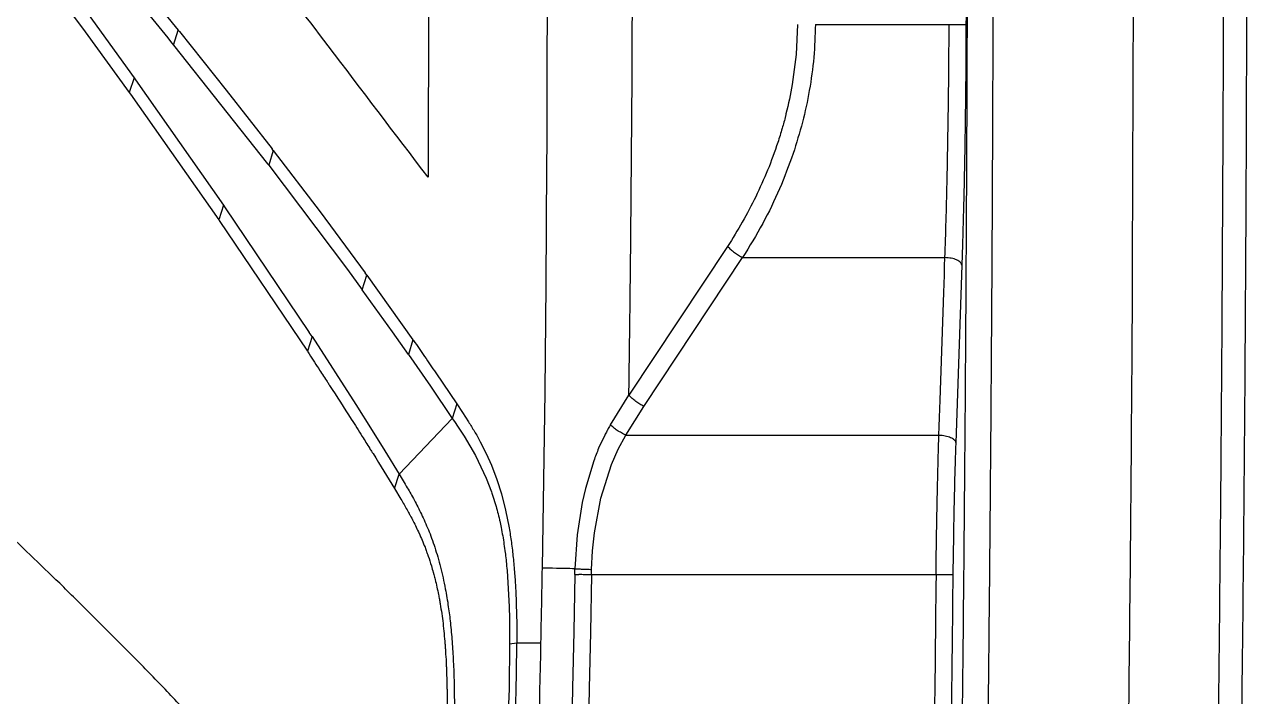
# Model space of a CAD drawing. Extents: x -51 to 27, y -13 to 136.
# Drawn here: x 17.06 to 27.3, y 34.58 to 40.21 of the extents above; entities that cross this region are included whole.
import ezdxf

# ---------------------------------------------------------------- set-up
doc = ezdxf.new("R2010")
doc.units = 0
doc.header["$MEASUREMENT"] = 0
doc.layers.add('GEOMETRY', color=2, linetype='Continuous', lineweight=25)

# ---------------------------------------------------------------- blocks, each defined once
blk = doc.blocks.new('2026 MONTERREY-BLOOM')
at = {"layer": 'GEOMETRY'}
for p, q in [((32.128, -41.295), (32.121, -44.784)), ((38.036, -41.904), (38.024, -45.524)), ((28.876, -43.064), (29.247, -43.566)), ((29.635, -43.071), (30.028, -43.551)), ((29.272, -43.419), (29.657, -43.95)), ((35.219, -43.503), (35.206, -43.756)), ((35.368, -43.504), (36.489, -43.504)), ((29.247, -43.566), (29.616, -44.074)), ((29.989, -43.677), (30.028, -43.551)), ((30.037, -43.562), (30.028, -43.551)), ((30.037, -43.562), (30.43, -44.054)), ((29.989, -43.677), (30.777, -44.671)), ((35.206, -43.756), (35.174, -44.007)), ((29.657, -43.95), (29.616, -44.074)), ((29.657, -43.95), (29.67, -43.969)), ((29.67, -43.969), (30.407, -45.018)), ((33.821, -45.281), (33.831, -43.951)), ((29.616, -44.074), (29.627, -44.089)), ((29.627, -44.089), (30.368, -45.14)), ((30.43, -44.054), (30.815, -44.546)), ((30.824, -44.559), (30.815, -44.546)), ((30.824, -44.559), (30.786, -44.683)), ((30.824, -44.559), (31.216, -45.074)), ((30.777, -44.671), (30.786, -44.683)), ((30.786, -44.683), (31.446, -45.558)), ((33.115, -44.678), (33.108, -45.684)), ((30.407, -45.018), (30.368, -45.14)), ((30.407, -45.018), (30.416, -45.031)), ((30.416, -45.031), (31.126, -46.085)), ((30.368, -45.14), (30.371, -45.146)), ((30.371, -45.146), (31.11, -46.241)), ((31.216, -45.074), (31.593, -45.584)), ((34.632, -45.363), (33.805, -46.611)), ((33.93, -46.705), (34.757, -45.457)), ((34.757, -45.457), (36.454, -45.457)), ((36.451, -45.53), (36.454, -45.457)), ((31.446, -45.558), (31.57, -45.727)), ((36.449, -45.604), (36.451, -45.53)), ((36.596, -45.521), (36.545, -47.009)), ((31.57, -45.727), (31.607, -45.603)), ((31.607, -45.603), (31.593, -45.584)), ((31.607, -45.603), (31.995, -46.146)), ((36.444, -45.75), (36.449, -45.604)), ((31.824, -46.08), (31.57, -45.727)), ((33.108, -45.684), (33.099, -46.575)), ((36.413, -46.653), (36.444, -45.75)), ((31.149, -46.119), (31.126, -46.085)), ((31.958, -46.269), (31.824, -46.08)), ((31.149, -46.119), (31.11, -46.241)), ((31.149, -46.119), (31.515, -46.687)), ((31.995, -46.146), (31.958, -46.269)), ((31.995, -46.146), (32, -46.153)), ((31.11, -46.241), (31.113, -46.247)), ((31.958, -46.269), (32.142, -46.534)), ((32.186, -46.422), (32.362, -46.682)), ((32.142, -46.534), (32.324, -46.804)), ((33.099, -46.582), (33.077, -48.059)), ((33.099, -46.575), (33.099, -46.582)), ((31.515, -46.687), (31.653, -46.905)), ((32.362, -46.682), (32.324, -46.804)), ((32.362, -46.682), (32.411, -46.756)), ((33.65, -46.858), (33.805, -46.611)), ((33.778, -46.944), (33.93, -46.705)), ((36.408, -46.798), (36.413, -46.653)), ((31.88, -47.272), (32.324, -46.804)), ((32.324, -46.804), (32.342, -46.83)), ((32.411, -46.756), (32.461, -46.833)), ((36.406, -46.871), (36.408, -46.798)), ((31.653, -46.905), (31.759, -47.075)), ((32.342, -46.83), (32.374, -46.878)), ((32.374, -46.878), (32.423, -46.954)), ((33.648, -46.862), (33.642, -46.872)), ((33.65, -46.858), (33.648, -46.862)), ((36.403, -46.944), (36.406, -46.871)), ((32.423, -46.954), (32.472, -47.033)), ((32.559, -47), (32.609, -47.099)), ((33.602, -46.946), (33.551, -47.055)), ((33.714, -47.063), (33.778, -46.944)), ((33.778, -46.944), (36.403, -46.944)), ((31.759, -47.075), (31.88, -47.272)), ((32.472, -47.033), (32.519, -47.116)), ((32.519, -47.116), (32.609, -47.304)), ((32.609, -47.099), (32.653, -47.197)), ((33.658, -47.191), (33.714, -47.063)), ((32.653, -47.197), (32.698, -47.315)), ((33.51, -47.16), (33.44, -47.392)), ((33.57, -47.472), (33.658, -47.191)), ((31.841, -47.393), (31.88, -47.272)), ((32.609, -47.304), (32.654, -47.421)), ((32.698, -47.315), (32.736, -47.437)), ((36.535, -47.315), (36.53, -47.526)), ((36.536, -47.262), (36.535, -47.315)), ((31.841, -47.393), (31.894, -47.48)), ((33.44, -47.392), (33.414, -47.51)), ((32.665, -47.455), (32.687, -47.527)), ((32.736, -47.437), (32.771, -47.574)), ((33.414, -47.51), (33.372, -47.779)), ((33.516, -47.763), (33.57, -47.472)), ((32.771, -47.574), (32.801, -47.722)), ((33.372, -47.779), (33.352, -48.064)), ((33.5, -47.915), (33.516, -47.763)), ((36.525, -47.761), (36.522, -47.974)), ((33.492, -48.069), (33.5, -47.915)), ((36.522, -47.974), (36.521, -48.072)), ((32.784, -48.079), (32.801, -48.383)), ((33.351, -48.112), (33.342, -48.591)), ((33.351, -48.112), (33.352, -48.064)), ((33.351, -48.112), (33.385, -48.113)), ((33.49, -48.115), (33.482, -48.594)), ((33.49, -48.115), (33.492, -48.069)), ((36.379, -48.115), (33.49, -48.115)), ((36.521, -48.072), (36.52, -48.116)), ((32.861, -48.362), (32.865, -48.525)), ((32.865, -48.525), (32.865, -48.686)), ((33.342, -48.591), (33.333, -49.064)), ((33.482, -48.594), (33.473, -49.067)), ((32.805, -48.693), (32.804, -48.809)), ((32.805, -48.693), (32.865, -48.686)), ((32.863, -48.944), (32.865, -48.686)), ((32.865, -48.686), (33.065, -48.686)), ((32.804, -48.809), (32.802, -48.945)), ((32.802, -48.945), (32.8, -49.07)), ((32.861, -49.071), (32.863, -48.944)), ((32.8, -49.07), (32.797, -49.198)), ((32.858, -49.199), (32.861, -49.071)), ((33.333, -49.064), (33.315, -50.007)), ((33.473, -49.067), (33.455, -49.994))]:
    blk.add_line(p, q, dxfattribs=at)
for points, knots in [([(36.859, -38.985), (36.859, -39.022), (36.859, -39.104), (36.859, -39.239), (36.859, -39.396), (36.859, -39.568), (36.859, -39.736), (36.859, -39.877), (36.859, -39.976), (36.859, -40.077), (36.859, -40.194), (36.859, -40.34), (36.859, -40.483), (36.859, -40.621), (36.859, -40.823), (36.859, -41.098), (36.859, -41.453), (36.859, -41.82), (36.858, -42.212), (36.858, -42.618), (36.857, -43.039), (36.855, -43.462), (36.854, -43.893), (36.852, -44.335), (36.849, -45.064), (36.843, -46.07), (36.836, -47.022), (36.831, -47.633), (36.828, -47.913), (36.826, -48.213), (36.822, -48.535), (36.819, -48.88), (36.815, -49.226), (36.807, -49.906), (36.793, -50.909), (36.772, -52.226), (36.748, -53.511), (36.723, -54.715), (36.695, -55.842), (36.674, -56.641), (36.659, -57.171), (36.651, -57.441), (36.643, -57.709), (36.634, -57.975), (36.626, -58.239), (36.607, -58.826), (36.576, -59.723), (36.54, -60.635), (36.515, -61.236), (36.502, -61.54), (36.489, -61.84), (36.474, -62.155), (36.458, -62.501), (36.434, -63.003), (36.402, -63.633), (36.361, -64.364), (36.324, -64.988), (36.291, -65.509), (36.264, -65.92), (36.245, -66.194), (36.235, -66.339), (36.232, -66.374), (36.23, -66.409), (36.227, -66.443), (36.224, -66.478), (36.222, -66.512), (36.219, -66.547), (36.202, -66.781), (36.169, -67.208), (36.117, -67.82), (36.064, -68.396), (36.011, -68.934), (35.958, -69.431), (35.907, -69.882), (35.858, -70.263), (35.795, -70.569), (35.731, -70.824), (35.665, -71.043), (35.608, -71.209), (35.566, -71.323), (35.532, -71.409), (35.497, -71.495), (35.461, -71.58), (35.423, -71.664), (35.351, -71.817), (35.28, -71.955), (35.211, -72.079), (35.186, -72.123), (35.158, -72.17), (35.119, -72.236), (34.999, -72.43), (34.784, -72.739), (34.483, -73.096), (34.184, -73.398), (33.895, -73.652), (33.59, -73.886), (33.269, -74.098), (32.934, -74.287), (32.564, -74.465), (32.157, -74.623), (31.712, -74.754), (31.259, -74.849), (30.8, -74.902), (30.344, -74.954), (29.886, -75.002), (29.441, -75.046), (29.006, -75.087), (28.583, -75.124), (28.161, -75.158), (27.739, -75.191), (27.315, -75.223), (26.731, -75.263), (25.992, -75.311), (25.095, -75.363), (24.191, -75.41), (23.309, -75.453), (22.377, -75.495), (21.391, -75.536), (20.304, -75.576), (19.184, -75.614), (18.079, -75.647), (16.991, -75.677), (16.207, -75.696), (15.689, -75.708), (15.444, -75.713), (15.198, -75.719), (14.951, -75.724), (14.703, -75.729), (14.453, -75.734), (13.759, -75.748), (12.604, -75.768), (11.388, -75.786), (10.554, -75.796), (10.116, -75.801), (9.68, -75.806), (9.248, -75.81), (8.828, -75.814), (8.28, -75.819), (7.585, -75.825), (6.735, -75.83), (5.853, -75.835), (4.966, -75.839), (3.975, -75.842), (2.91, -75.844), (1.754, -75.846), (0.609, -75.847), (-0.455, -75.847), (-1.44, -75.846), (-2.343, -75.845), (-3.238, -75.843), (-3.829, -75.842), (-4.118, -75.841)], [0, 0, 0, 0, 0.0015205, 0.0033457, 0.0054756, 0.007915, 0.0103829, 0.0122963, 0.0136552, 0.0144139, 0.0164289, 0.0184285, 0.0203659, 0.0222411, 0.0240541, 0.0286038, 0.0334271, 0.0385312, 0.0435423, 0.0493867, 0.0550992, 0.0606799, 0.0666233, 0.0726617, 0.0786535, 0.0963497, 0.113627, 0.1174481, 0.121248, 0.1250268, 0.1296573, 0.1343866, 0.1390883, 0.1437626, 0.1620811, 0.1799649, 0.1974138, 0.2144282, 0.2290414, 0.2433183, 0.2470019, 0.2506624, 0.2542999, 0.2579143, 0.2615057, 0.265074, 0.2818429, 0.2980744, 0.3022367, 0.3063621, 0.3104507, 0.3145025, 0.3191882, 0.3245637, 0.3349686, 0.3449124, 0.3543951, 0.3604013, 0.3662067, 0.3711496, 0.3716267, 0.3721023, 0.3725764, 0.3730489, 0.37352, 0.3739896, 0.3744577, 0.3749243, 0.3835541, 0.3918977, 0.3999554, 0.4071383, 0.4139151, 0.4202961, 0.4256539, 0.4295637, 0.4329884, 0.436386, 0.4388658, 0.4401192, 0.4413721, 0.4426249, 0.443878, 0.4451317, 0.4463864, 0.4507691, 0.4514578, 0.4521466, 0.4528356, 0.4537108, 0.455254, 0.4621392, 0.4690242, 0.4742408, 0.4794587, 0.4846756, 0.4898923, 0.4951112, 0.5003286, 0.5066101, 0.5128922, 0.519174, 0.5254609, 0.5317008, 0.5378835, 0.5442016, 0.5499516, 0.55566, 0.5615042, 0.5671845, 0.5729289, 0.5788098, 0.5910574, 0.6030653, 0.6154142, 0.6279319, 0.6390692, 0.6533928, 0.6681633, 0.6833808, 0.6990455, 0.7132005, 0.7277021, 0.7310052, 0.7343258, 0.7376638, 0.7410194, 0.7443924, 0.7477829, 0.7511908, 0.7726989, 0.7948379, 0.8007406, 0.8066865, 0.8126757, 0.8184869, 0.8242755, 0.829799, 0.8408264, 0.8525895, 0.8644161, 0.8767764, 0.8887042, 0.904785, 0.9201624, 0.9358208, 0.9514061, 0.963534, 0.9759348, 0.9882033, 1, 1, 1, 1]), ([(36.643, -38.985), (36.643, -39.828), (36.644, -41.551), (36.638, -44.154), (36.623, -46.796), (36.598, -49.436), (36.56, -52.073), (36.508, -54.709), (36.443, -57.234), (36.364, -59.65), (36.27, -61.957), (36.155, -64.262), (36.031, -66.228), (35.9, -67.852), (35.802, -68.877), (35.716, -69.638), (35.663, -70.134), (35.567, -70.618), (35.44, -71.049), (35.293, -71.432), (35.137, -71.768), (34.958, -72.092), (34.757, -72.403), (34.535, -72.7), (34.293, -72.981), (34.032, -73.244), (33.754, -73.488), (33.46, -73.713), (33.15, -73.917), (32.828, -74.099), (32.47, -74.269), (32.078, -74.421), (31.65, -74.547), (31.21, -74.637), (30.76, -74.689), (30.304, -74.741), (29.845, -74.789), (29.117, -74.861), (28.118, -74.947), (26.517, -75.064), (24.581, -75.177), (22.165, -75.291), (19.603, -75.387), (16.893, -75.466), (14.119, -75.527), (11.282, -75.573), (9.295, -75.594), (8.222, -75.603), (8.062, -75.605), (7.902, -75.606), (7.75, -75.607), (7.619, -75.608), (7.509, -75.609), (7.406, -75.61), (7.287, -75.61), (6.823, -75.614), (5.731, -75.62), (3.332, -75.628), (-0.049, -75.632), (-2.762, -75.627), (-4.118, -75.625)], [0, 0, 0, 0, 0.034488, 0.070526, 0.106569, 0.142591, 0.178588, 0.214528, 0.250471, 0.281965, 0.313469, 0.344975, 0.376447, 0.394063, 0.411668, 0.418581, 0.425411, 0.432079, 0.438744, 0.443794, 0.448844, 0.453894, 0.458943, 0.463993, 0.469043, 0.474092, 0.479142, 0.484192, 0.489242, 0.494293, 0.499343, 0.505424, 0.511505, 0.517586, 0.523766, 0.530042, 0.536349, 0.542658, 0.560012, 0.577374, 0.608371, 0.639386, 0.67635, 0.71332, 0.75032, 0.789907, 0.829466, 0.831649, 0.833831, 0.836013, 0.838185, 0.84005, 0.841408, 0.842657, 0.844259, 0.846315, 0.861623, 0.88897, 0.944497, 1, 1, 1, 1]), ([(36.634, -38.985), (36.634, -39.786), (36.635, -41.292), (36.632, -42.799), (36.63, -43.505)], [0, 0, 0, 0, 0.531524, 1, 1, 1, 1]), ([(38.789, -38.985), (38.789, -39.144), (38.79, -39.479), (38.79, -40.007), (38.79, -40.584), (38.79, -41.209), (38.789, -41.879), (38.788, -42.59), (38.786, -43.369), (38.784, -44.213), (38.779, -45.124), (38.774, -46.073), (38.767, -47.056), (38.757, -48.168), (38.744, -49.41), (38.726, -50.782), (38.704, -52.185), (38.678, -53.613), (38.647, -55.058), (38.611, -56.514), (38.582, -57.487), (38.567, -57.974)], [0, 0, 0, 0, 0.025085, 0.052924, 0.083385, 0.116332, 0.151634, 0.189155, 0.228763, 0.274582, 0.322586, 0.372596, 0.424436, 0.477926, 0.548269, 0.620638, 0.694667, 0.769986, 0.846227, 0.923021, 1, 1, 1, 1]), ([(32.121, -44.784), (31.843, -44.418), (31.172, -43.534), (30.497, -42.65), (30.102, -42.134)], [0, 0, 0, 0, 0.4149719, 1, 1, 1, 1]), ([(29.184, -42.705), (29.318, -42.865), (29.588, -43.184), (29.856, -43.513), (29.989, -43.677)], [0, 0, 0, 0, 0.5, 1, 1, 1, 1]), ([(33.831, -43.951), (33.832, -43.729), (33.835, -43.286), (33.837, -42.843), (33.838, -42.621)], [0, 0, 0, 0, 0.500004, 1, 1, 1, 1]), ([(33.119, -42.987), (33.119, -43.269), (33.118, -43.741), (33.117, -44.272), (33.116, -44.554), (33.115, -44.645), (33.115, -44.678)], [0, 0, 0, 0, 0.5, 0.837894, 0.940915, 1, 1, 1, 1]), ([(38.982, -43.402), (38.98, -43.781), (38.978, -44.538), (38.974, -45.296), (38.972, -45.675)], [0, 0, 0, 0, 0.500033, 1, 1, 1, 1]), ([(35.368, -43.504), (35.365, -43.596), (35.359, -43.782), (35.32, -44.056), (35.263, -44.326), (35.209, -44.499), (35.181, -44.586)], [0, 0, 0, 0, 0.247606, 0.499877, 0.747926, 1, 1, 1, 1]), ([(36.454, -45.457), (36.457, -45.355), (36.464, -45.152), (36.472, -44.834), (36.478, -44.509), (36.483, -44.178), (36.487, -43.842), (36.488, -43.617), (36.489, -43.504)], [0, 0, 0, 0, 0.166666, 0.333332, 0.499999, 0.666665, 0.833333, 1, 1, 1, 1]), ([(36.489, -43.504), (36.507, -43.504), (36.543, -43.505), (36.588, -43.505), (36.621, -43.505), (36.627, -43.505), (36.63, -43.505)], [0, 0, 0, 0, 0.25, 0.5, 0.75, 1, 1, 1, 1]), ([(36.63, -43.505), (36.63, -43.53), (36.63, -43.576), (36.63, -43.644), (36.629, -43.725), (36.629, -43.808), (36.628, -43.888), (36.628, -43.956), (36.627, -44.001), (36.627, -44.026)], [0, 0, 0, 0, 0.142818, 0.264296, 0.392878, 0.61064, 0.737815, 0.857068, 1, 1, 1, 1]), ([(35.174, -44.007), (35.158, -44.09), (35.142, -44.173), (35.121, -44.255), (35.12, -44.261), (35.11, -44.301), (35.089, -44.38), (35.065, -44.453), (35.053, -44.493)], [0, 0, 0, 0, 0.499926, 0.501058, 0.509797, 0.53392, 0.749962, 1, 1, 1, 1]), ([(36.627, -44.026), (36.627, -44.047), (36.626, -44.1), (36.625, -44.179), (36.624, -44.252), (36.623, -44.32), (36.622, -44.391), (36.621, -44.468), (36.62, -44.519), (36.62, -44.54)], [0, 0, 0, 0, 0.124539, 0.30418, 0.459353, 0.548037, 0.700254, 0.87676, 1, 1, 1, 1]), ([(35.053, -44.493), (35.026, -44.57), (34.971, -44.727), (34.902, -44.873), (34.868, -44.947)], [0, 0, 0, 0, 0.499086, 1, 1, 1, 1]), ([(36.62, -44.54), (36.619, -44.581), (36.618, -44.65), (36.616, -44.733), (36.614, -44.826), (36.613, -44.898), (36.611, -44.98), (36.61, -45.009), (36.609, -45.033)], [0, 0, 0, 0, 0.249999, 0.411167, 0.500006, 0.816695, 0.853962, 1, 1, 1, 1]), ([(35.181, -44.586), (35.145, -44.685), (35.07, -44.887), (34.928, -45.179), (34.815, -45.363), (34.757, -45.457)], [0, 0, 0, 0, 0.318957, 0.651764, 1, 1, 1, 1]), ([(34.868, -44.947), (34.831, -45.019), (34.758, -45.162), (34.674, -45.296), (34.632, -45.363)], [0, 0, 0, 0, 0.499178, 1, 1, 1, 1]), ([(36.609, -45.033), (36.608, -45.074), (36.606, -45.146), (36.604, -45.226), (36.603, -45.267), (36.603, -45.28), (36.603, -45.285), (36.602, -45.297), (36.601, -45.336), (36.599, -45.413), (36.597, -45.482), (36.595, -45.521)], [0, 0, 0, 0, 0.250084, 0.4280977, 0.4919739, 0.4999999, 0.5080207, 0.5226758, 0.5718885, 0.749916, 1, 1, 1, 1]), ([(33.805, -46.611), (33.808, -46.39), (33.814, -45.946), (33.819, -45.503), (33.821, -45.281)], [0, 0, 0, 0, 0.5, 1, 1, 1, 1]), ([(38.024, -45.524), (38.021, -46.1), (38.013, -47.236), (37.997, -48.916), (37.977, -50.55), (37.953, -52.138), (37.933, -53.181), (37.923, -53.695)], [0, 0, 0, 0, 0.21137, 0.417053, 0.617051, 0.811366, 1, 1, 1, 1]), ([(38.972, -45.675), (38.968, -46.268), (38.96, -47.453), (38.947, -48.639), (38.941, -49.232)], [0, 0, 0, 0, 0.500062, 1, 1, 1, 1]), ([(32, -46.153), (32.031, -46.197), (32.093, -46.287), (32.155, -46.377), (32.186, -46.422)], [0, 0, 0, 0, 0.5, 1, 1, 1, 1]), ([(31.113, -46.247), (31.144, -46.293), (31.196, -46.373), (31.254, -46.463), (31.284, -46.508), (31.292, -46.522), (31.356, -46.62), (31.418, -46.716), (31.478, -46.811)], [0, 0, 0, 0, 0.25, 0.428407, 0.477558, 0.492118, 0.5, 1, 1, 1, 1]), ([(31.478, -46.811), (31.509, -46.859), (31.56, -46.941), (31.618, -47.032), (31.647, -47.079), (31.656, -47.093), (31.72, -47.195), (31.781, -47.295), (31.841, -47.393)], [0, 0, 0, 0, 0.25, 0.425054, 0.475044, 0.490652, 0.5, 1, 1, 1, 1]), ([(32.461, -46.833), (32.469, -46.847), (32.486, -46.873), (32.502, -46.9), (32.511, -46.914)], [0, 0, 0, 0, 0.4999994, 1, 1, 1, 1]), ([(33.642, -46.872), (33.638, -46.878), (33.633, -46.888), (33.626, -46.9), (33.622, -46.907), (33.618, -46.915), (33.611, -46.928), (33.605, -46.939), (33.602, -46.946)], [0, 0, 0, 0, 0.249999, 0.413035, 0.5, 0.530634, 0.750001, 1, 1, 1, 1]), ([(33.778, -46.944), (33.766, -46.938), (33.742, -46.927), (33.707, -46.905), (33.675, -46.882), (33.658, -46.866), (33.65, -46.858)], [0, 0, 0, 0, 0.249998, 0.500001, 0.750003, 1, 1, 1, 1]), ([(36.379, -48.115), (36.379, -48.08), (36.38, -48.004), (36.382, -47.883), (36.384, -47.757), (36.386, -47.632), (36.389, -47.487), (36.393, -47.321), (36.397, -47.13), (36.401, -47.008), (36.403, -46.944)], [0, 0, 0, 0, 0.085502, 0.188228, 0.299265, 0.398901, 0.500075, 0.666577, 0.824548, 1, 1, 1, 1]), ([(36.544, -47.009), (36.544, -47.029), (36.542, -47.066), (36.541, -47.106), (36.54, -47.127), (36.54, -47.132), (36.54, -47.133), (36.54, -47.134), (36.54, -47.134), (36.54, -47.134), (36.54, -47.134), (36.54, -47.134), (36.54, -47.134), (36.54, -47.134), (36.54, -47.134), (36.54, -47.134), (36.54, -47.134), (36.54, -47.136), (36.54, -47.141), (36.539, -47.162), (36.538, -47.203), (36.537, -47.241), (36.536, -47.262)], [0, 0, 0, 0, 0.250072, 0.437188, 0.484133, 0.495951, 0.498947, 0.499716, 0.499919, 0.499991, 0.5, 0.500002, 0.500007, 0.500021, 0.500073, 0.500268, 0.501022, 0.50399, 0.515767, 0.56268, 0.749928, 1, 1, 1, 1]), ([(33.551, -47.055), (33.544, -47.072), (33.53, -47.107), (33.517, -47.142), (33.51, -47.16)], [0, 0, 0, 0, 0.500001, 1, 1, 1, 1]), ([(32.654, -47.421), (32.656, -47.427), (32.66, -47.438), (32.663, -47.45), (32.665, -47.455)], [0, 0, 0, 0, 0.500183, 1, 1, 1, 1]), ([(31.894, -47.48), (31.903, -47.495), (31.92, -47.524), (31.937, -47.555), (31.946, -47.57)], [0, 0, 0, 0, 0.500001, 1, 1, 1, 1]), ([(32.005, -47.488), (32.016, -47.507), (32.036, -47.546), (32.056, -47.587), (32.066, -47.607)], [0, 0, 0, 0, 0.500003, 1, 1, 1, 1]), ([(32.687, -47.527), (32.699, -47.568), (32.71, -47.609), (32.72, -47.654), (32.721, -47.657), (32.726, -47.678), (32.735, -47.722), (32.743, -47.765), (32.747, -47.788)], [0, 0, 0, 0, 0.499911, 0.501093, 0.509955, 0.534159, 0.749954, 1, 1, 1, 1]), ([(36.53, -47.526), (36.529, -47.546), (36.528, -47.579), (36.528, -47.617), (36.527, -47.636), (36.527, -47.641), (36.527, -47.642), (36.527, -47.643), (36.527, -47.643), (36.527, -47.643), (36.527, -47.643), (36.527, -47.643), (36.527, -47.643), (36.527, -47.643), (36.527, -47.643), (36.527, -47.643), (36.527, -47.644), (36.527, -47.649), (36.527, -47.669), (36.526, -47.707), (36.525, -47.741), (36.525, -47.761)], [0, 0, 0, 0, 0.249998, 0.43725, 0.484189, 0.495986, 0.498966, 0.499726, 0.499924, 0.499992, 0.5, 0.500004, 0.500016, 0.500063, 0.500247, 0.500982, 0.503917, 0.515644, 0.562527, 0.750002, 1, 1, 1, 1]), ([(31.946, -47.57), (31.95, -47.578), (31.957, -47.591), (31.966, -47.606), (31.979, -47.63), (31.989, -47.649), (31.997, -47.665)], [0, 0, 0, 0, 0.250007, 0.407353, 0.500004, 1, 1, 1, 1]), ([(32.066, -47.607), (32.076, -47.628), (32.095, -47.67), (32.114, -47.715), (32.124, -47.737)], [0, 0, 0, 0, 0.500001, 1, 1, 1, 1]), ([(29.034, -48.186), (28.951, -48.106), (28.787, -47.947), (28.621, -47.791), (28.539, -47.713)], [0, 0, 0, 0, 0.5003238, 1, 1, 1, 1]), ([(31.997, -47.665), (32.005, -47.682), (32.022, -47.715), (32.038, -47.75), (32.046, -47.768)], [0, 0, 0, 0, 0.500002, 1, 1, 1, 1]), ([(32.801, -47.722), (32.804, -47.742), (32.811, -47.782), (32.82, -47.844), (32.828, -47.907), (32.835, -47.972), (32.839, -48.015), (32.841, -48.037)], [0, 0, 0, 0, 0.203353, 0.39577, 0.603383, 0.796663, 1, 1, 1, 1]), ([(32.046, -47.767), (32.055, -47.786), (32.072, -47.824), (32.088, -47.864), (32.096, -47.884)], [0, 0, 0, 0, 0.5000016, 1, 1, 1, 1]), ([(32.124, -47.737), (32.133, -47.761), (32.152, -47.808), (32.169, -47.859), (32.178, -47.884)], [0, 0, 0, 0, 0.5000009, 1, 1, 1, 1]), ([(32.747, -47.788), (32.754, -47.835), (32.762, -47.882), (32.769, -47.934), (32.772, -47.959), (32.777, -48.007), (32.781, -48.054), (32.784, -48.079)], [0, 0, 0, 0, 0.499914, 0.504084, 0.53625, 0.749955, 1, 1, 1, 1]), ([(32.096, -47.884), (32.1, -47.897), (32.108, -47.918), (32.117, -47.942), (32.121, -47.954), (32.122, -47.958), (32.132, -47.984), (32.14, -48.012), (32.149, -48.039)], [0, 0, 0, 0, 0.250008, 0.426794, 0.476336, 0.491409, 0.500022, 1, 1, 1, 1]), ([(32.178, -47.884), (32.186, -47.911), (32.203, -47.964), (32.219, -48.022), (32.226, -48.05)], [0, 0, 0, 0, 0.500001, 1, 1, 1, 1]), ([(32.149, -48.039), (32.154, -48.058), (32.16, -48.077), (32.167, -48.102), (32.172, -48.121), (32.188, -48.18), (32.2, -48.238), (32.209, -48.281)], [0, 0, 0, 0, 0.250044, 0.257871, 0.321604, 0.50009, 1, 1, 1, 1]), ([(32.841, -48.037), (32.843, -48.06), (32.847, -48.103), (32.852, -48.167), (32.855, -48.229), (32.858, -48.294), (32.86, -48.339), (32.861, -48.362)], [0, 0, 0, 0, 0.213326, 0.401711, 0.59567, 0.786675, 1, 1, 1, 1]), ([(32.226, -48.05), (32.233, -48.08), (32.248, -48.138), (32.26, -48.201), (32.266, -48.232)], [0, 0, 0, 0, 0.5, 1, 1, 1, 1]), ([(33.077, -48.059), (33.075, -48.163), (33.071, -48.372), (33.067, -48.581), (33.065, -48.686)], [0, 0, 0, 0, 0.499994, 1, 1, 1, 1]), ([(33.352, -48.064), (33.297, -48.063), (33.188, -48.061), (33.114, -48.059), (33.077, -48.059)], [0, 0, 0, 0, 0.500339, 1, 1, 1, 1]), ([(33.352, -48.064), (33.361, -48.064), (33.379, -48.065), (33.414, -48.067), (33.452, -48.068), (33.479, -48.069), (33.492, -48.069)], [0, 0, 0, 0, 0.261239, 0.514986, 0.76124, 1, 1, 1, 1]), ([(33.49, -48.115), (33.471, -48.115), (33.433, -48.114), (33.401, -48.113), (33.385, -48.113)], [0, 0, 0, 0, 0.500003, 1, 1, 1, 1]), ([(36.379, -48.115), (36.373, -48.633), (36.363, -49.654), (36.342, -51.166), (36.317, -52.637), (36.298, -53.603), (36.288, -54.08)], [0, 0, 0, 0, 0.260278, 0.513702, 0.760276, 1, 1, 1, 1]), ([(36.52, -48.116), (36.511, -48.944), (36.493, -50.596), (36.452, -53.073), (36.399, -55.546), (36.351, -57.194), (36.327, -58.019)], [0, 0, 0, 0, 0.250623, 0.500602, 0.75018, 1, 1, 1, 1]), ([(36.52, -48.116), (36.517, -48.116), (36.511, -48.116), (36.478, -48.116), (36.433, -48.116), (36.397, -48.115), (36.379, -48.115)], [0, 0, 0, 0, 0.25, 0.5, 0.75, 1, 1, 1, 1]), ([(29.57, -48.718), (29.481, -48.628), (29.302, -48.448), (29.123, -48.273), (29.034, -48.186)], [0, 0, 0, 0, 0.50063, 1, 1, 1, 1]), ([(32.266, -48.232), (32.271, -48.257), (32.28, -48.306), (32.288, -48.357), (32.291, -48.383)], [0, 0, 0, 0, 0.5, 1, 1, 1, 1]), ([(32.209, -48.281), (32.211, -48.294), (32.216, -48.316), (32.22, -48.342), (32.222, -48.355), (32.223, -48.358), (32.223, -48.359), (32.223, -48.359), (32.223, -48.359), (32.223, -48.359), (32.223, -48.359), (32.223, -48.359), (32.228, -48.386), (32.232, -48.413), (32.236, -48.44)], [0, 0, 0, 0, 0.250009, 0.437387, 0.484276, 0.496041, 0.499005, 0.499758, 0.499951, 0.500003, 0.500017, 0.500021, 0.500024, 1, 1, 1, 1]), ([(32.236, -48.44), (32.24, -48.467), (32.247, -48.522), (32.253, -48.579), (32.256, -48.607)], [0, 0, 0, 0, 0.500003, 1, 1, 1, 1]), ([(32.291, -48.383), (32.295, -48.405), (32.301, -48.45), (32.306, -48.496), (32.309, -48.519)], [0, 0, 0, 0, 0.499999, 1, 1, 1, 1]), ([(32.801, -48.383), (32.802, -48.409), (32.803, -48.436), (32.803, -48.474), (32.804, -48.5), (32.804, -48.525), (32.804, -48.538)], [0, 0, 0, 0, 0.499998, 0.51421, 0.749998, 1, 1, 1, 1]), ([(32.309, -48.519), (32.311, -48.544), (32.317, -48.596), (32.321, -48.648), (32.323, -48.674)], [0, 0, 0, 0, 0.5, 1, 1, 1, 1]), ([(32.804, -48.538), (32.804, -48.551), (32.805, -48.573), (32.805, -48.598), (32.805, -48.61), (32.805, -48.614), (32.805, -48.641), (32.805, -48.667), (32.805, -48.693)], [0, 0, 0, 0, 0.250009, 0.426849, 0.476389, 0.491437, 0.500005, 1, 1, 1, 1]), ([(32.256, -48.607), (32.258, -48.636), (32.261, -48.665), (32.263, -48.694), (32.264, -48.698), (32.265, -48.713), (32.267, -48.741), (32.268, -48.766), (32.269, -48.78)], [0, 0, 0, 0, 0.499987, 0.501841, 0.518426, 0.566254, 0.749995, 1, 1, 1, 1]), ([(30.099, -49.264), (30.011, -49.172), (29.835, -48.987), (29.658, -48.807), (29.57, -48.718)], [0, 0, 0, 0, 0.500896, 1, 1, 1, 1]), ([(32.323, -48.674), (32.325, -48.702), (32.329, -48.757), (32.332, -48.813), (32.333, -48.841)], [0, 0, 0, 0, 0.5, 1, 1, 1, 1]), ([(33.065, -48.686), (33.054, -49.22), (33.032, -50.287), (33.006, -51.353), (32.992, -51.887)], [0, 0, 0, 0, 0.499971, 1, 1, 1, 1]), ([(32.269, -48.78), (32.271, -48.81), (32.273, -48.839), (32.274, -48.869), (32.274, -48.873), (32.275, -48.888), (32.276, -48.916), (32.277, -48.942), (32.277, -48.957)], [0, 0, 0, 0, 0.499991, 0.502182, 0.519501, 0.56767, 0.749997, 1, 1, 1, 1]), ([(32.333, -48.841), (32.335, -48.871), (32.337, -48.93), (32.339, -48.99), (32.34, -49.02)], [0, 0, 0, 0, 0.5, 1, 1, 1, 1]), ([(32.277, -48.957), (32.278, -48.986), (32.279, -49.016), (32.28, -49.047), (32.28, -49.051), (32.28, -49.066), (32.281, -49.095), (32.281, -49.12), (32.281, -49.135)], [0, 0, 0, 0, 0.499995, 0.502344, 0.520016, 0.56836, 0.749998, 1, 1, 1, 1]), ([(32.34, -49.02), (32.34, -49.037), (32.34, -49.071), (32.341, -49.105), (32.341, -49.122)], [0, 0, 0, 0, 0.499925, 1, 1, 1, 1]), ([(32.281, -49.135), (32.281, -49.165), (32.281, -49.196), (32.282, -49.241), (32.281, -49.271), (32.281, -49.3), (32.281, -49.315)], [0, 0, 0, 0, 0.499998, 0.514438, 0.749999, 1, 1, 1, 1])]:
    blk.add_open_spline(points, degree=3, knots=knots, dxfattribs=at)
for points in [[(34.632, -45.363), (34.64, -45.372), (34.658, -45.389), (34.689, -45.414), (34.722, -45.437), (34.745, -45.45), (34.757, -45.457)], [(36.596, -45.521), (36.593, -45.513), (36.587, -45.497), (36.554, -45.476), (36.508, -45.461), (36.472, -45.458), (36.454, -45.457)], [(33.93, -46.705), (33.919, -46.698), (33.896, -46.685), (33.862, -46.662), (33.831, -46.637), (33.814, -46.62), (33.805, -46.611)], [(32.511, -46.914), (32.519, -46.928), (32.535, -46.956), (32.551, -46.986), (32.559, -47)], [(36.403, -46.944), (36.412, -46.944), (36.43, -46.945), (36.456, -46.949), (36.48, -46.956), (36.494, -46.961), (36.501, -46.964)], [(36.501, -46.964), (36.507, -46.967), (36.52, -46.973), (36.533, -46.985), (36.542, -46.996), (36.544, -47.005), (36.545, -47.009)], [(31.88, -47.272), (31.891, -47.291), (31.914, -47.328), (31.936, -47.366), (31.947, -47.385)], [(31.947, -47.385), (31.957, -47.402), (31.976, -47.435), (31.996, -47.47), (32.005, -47.488)], [(32.341, -49.122), (32.342, -49.149), (32.342, -49.203), (32.342, -49.256), (32.342, -49.283)]]:
    blk.add_open_spline(points, degree=3, dxfattribs=at)

msp = doc.modelspace()

# ---------------------------------------------------------------- block references
msp.add_blockref('2026 MONTERREY-BLOOM', (-11.682, 83.714))

doc.saveas('drawing.dxf')
